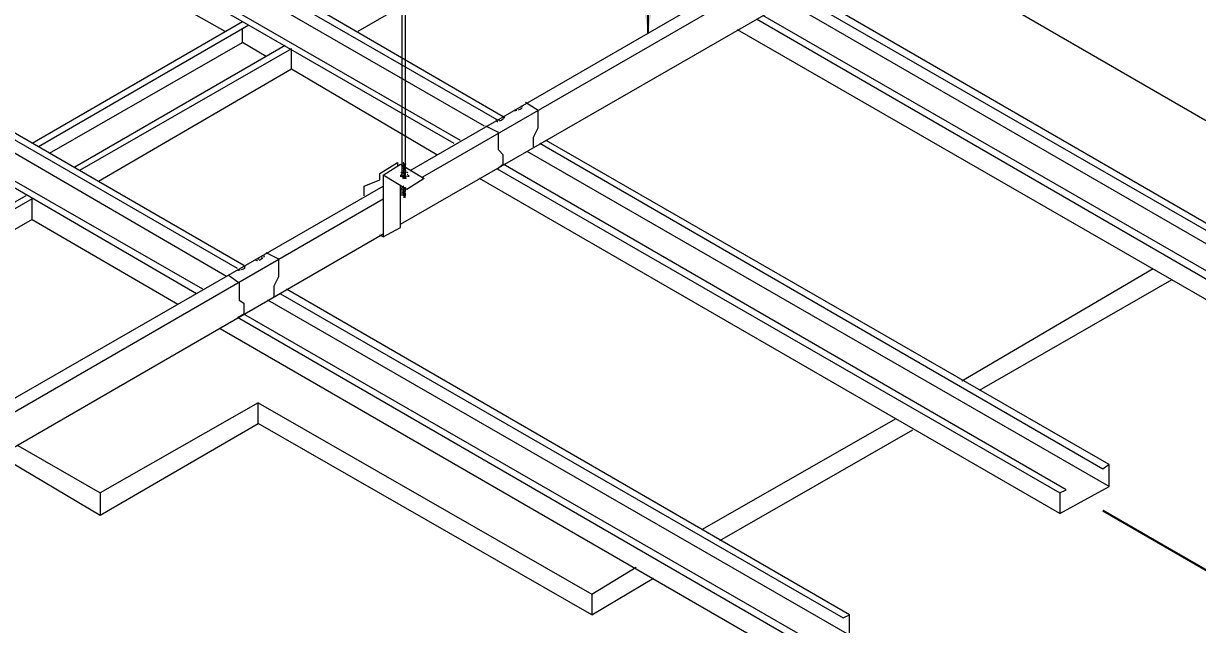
# Model space of a CAD drawing. Header units: inches. Extents: x 7263 to 7501, y 1317 to 1521.
# Drawn here: x 7482.599 to 7486.611, y 1494.42 to 1496.474 of the extents above; entities that cross this region are included whole.
import ezdxf

# ---------------------------------------------------------------- set-up
doc = ezdxf.new("R2010")
doc.units = ezdxf.units.IN
doc.header["$MEASUREMENT"] = 0
doc.layers.add('A-COLSENM', color=4, linetype='Continuous', lineweight=9)
for name, color, linetype in [('Layer6', 6, 'Continuous'), ('PDF5_.00 CONTINUOUS', 7, 'Continuous'), ('PDF5_.1 CONTINUOUS', 7, 'Continuous'), ('PDF5_.13 CONTINUOUS', 7, 'Continuous')]:
    doc.layers.add(name, color=color, linetype=linetype)
doc.styles.get("Standard").update_dxf_attribs({"font": ''})
doc.styles.get('Standard').set_extended_font_data('Tw Cen MT Condensed')
doc.dimstyles.get("Standard").update_dxf_attribs({"dimtxt": 0.2, "dimasz": 0.18, "dimexe": 0.18, "dimexo": 0.0625, "dimgap": 0.09, "dimtad": 0, "dimzin": 0, "dimdsep": 46, "dimtxsty": 'Standard', "dimblk": 'ARCHTICK', "dimcen": 0.09, "dimclrd": 8, "dimclre": 8, "dimclrt": 2, "dimadec": 0, "dimazin": 0, "dimtfac": 1, "dimtofl": 0, "dimtmove": 0, "dimatfit": 3, "dimfxl": 1, "dimtolj": 1, "dimtzin": 0, "dimarcsym": 0})

# ---------------------------------------------------------------- blocks, each defined once
blk = doc.blocks.new('_ArchTick')
at = {"color": 0, "linetype": 'ByBlock', "const_width": 0.15}
blk.add_lwpolyline([(-0.5, -0.5), (0.5, 0.5)], dxfattribs=at)
blk = doc.blocks.new('*D257')
at = {"layer": 'Defpoints', "color": 0, "transparency": 16777216}
for p in [(7486.2247, 1494.8451), (7485.3384, 1494.3344), (7487.0658, 1494.3584)]:
    blk.add_point(p, dxfattribs=at)
at = {"layer": 'Layer6', "color": 8, "lineweight": -2, "transparency": 16777216}
for p, q in [((7486.2871, 1494.809), (7487.2457, 1494.2543)), ((7487.0658, 1494.3584), (7486.9647, 1494.3001)), ((7485.4008, 1494.2983), (7486.3594, 1493.7436)), ((7486.1795, 1493.8477), (7486.2806, 1493.9059))]:
    blk.add_line(p, q, dxfattribs=at)
at = {"layer": 'Layer6', "color": 8, "lineweight": -2, "transparency": 16777216, "xscale": 0.18, "yscale": 0.18, "zscale": 0.18}
for p, rotation in [((7487.0658, 1494.3584), 29.95138550585657), ((7486.1795, 1493.8477), 209.9513855058566)]:
    blk.add_blockref('_ArchTick', p, dxfattribs=dict(at, rotation=rotation))
at = {"layer": 'Layer6', "color": 2, "transparency": 16777216, "insert": (7486.6227, 1494.103), "char_height": 0.2, "attachment_point": 5, "rotation": 29.9514}
blk.add_mtext('\\A1;0.60', dxfattribs=at)
blk = doc.blocks.new('*D258')
at = {"layer": 'Defpoints', "color": 0, "transparency": 16777216}
for p in [(7487.1083, 1495.3558), (7487.9513, 1494.8701), (7486.2247, 1494.8451)]:
    blk.add_point(p, dxfattribs=at)
at = {"layer": 'Layer6', "color": 8, "lineweight": -2, "transparency": 16777216}
for p, q in [((7487.1708, 1495.3198), (7488.1314, 1494.7664)), ((7487.9513, 1494.8701), (7487.8513, 1494.8123)), ((7486.2872, 1494.8091), (7487.2478, 1494.2557)), ((7487.0677, 1494.3594), (7487.1677, 1494.4172))]:
    blk.add_line(p, q, dxfattribs=at)
at = {"layer": 'Layer6', "color": 8, "lineweight": -2, "transparency": 16777216, "xscale": 0.18, "yscale": 0.18, "zscale": 0.18}
for p, rotation in [((7487.9513, 1494.8701), 30.02712423321998), ((7487.0677, 1494.3594), 210.02712423322)]:
    blk.add_blockref('_ArchTick', p, dxfattribs=dict(at, rotation=rotation))
at = {"layer": 'Layer6', "color": 2, "transparency": 16777216, "insert": (7487.5095, 1494.6148), "char_height": 0.2, "attachment_point": 5, "rotation": 30.0271}
blk.add_mtext('\\A1;0.60', dxfattribs=at)

msp = doc.modelspace()

# ---------------------------------------------------------------- linework, layer by layer
at = {"layer": 'A-COLSENM', "color": 4, "ltscale": 0.05}
msp.add_line((7482.6282, 1495.8043), (7483.1266, 1495.515), dxfattribs=at)
at = {"layer": 'PDF5_.00 CONTINUOUS', "lineweight": 0}
for points in [[(7483.8889, 1495.959, 0.106369), (7483.8927, 1495.9557), (7483.8927, 1497.1554)], [(7483.8978, 1497.1502, 0.040216), (7483.9009, 1497.15, 0.040216), (7483.9036, 1497.15), (7483.9036, 1495.9557, -0.058872), (7483.9009, 1495.9557, -0.058872), (7483.8977, 1495.956, -0.072257), (7483.8968, 1495.9567, 0.072257), (7483.899, 1495.9559, 0.058872), (7483.9009, 1495.9557, 0.058872), (7483.904, 1495.956, -0.072257), (7483.9027, 1495.9559, 0.072257), (7483.9049, 1495.9567)], [(7484.29, 1496.1789, 0.052663), (7484.2967, 1496.1819, 0.052582), (7484.3027, 1496.1863)], [(7484.2251, 1496.1411, 0.052663), (7484.2319, 1496.1441, 0.052582), (7484.2378, 1496.1484, 0.066442), (7484.241, 1496.1535)], [(7484.2743, 1496.1782, 0.105045), (7484.2798, 1496.1773, 0.066348), (7484.285, 1496.1782)], [(7483.9027, 1495.9937, 0.072257), (7483.9049, 1495.9946, -0.072257), (7483.904, 1495.9939, -0.058872), (7483.9009, 1495.9935, -0.058872), (7483.8968, 1495.9946, 0.072257), (7483.899, 1495.9937, -0.072257), (7483.8968, 1495.9946, 0.058872), (7483.9009, 1495.9935, 0.058872), (7483.904, 1495.9939, -0.058872), (7483.9009, 1495.9935, -0.058872), (7483.8977, 1495.9939)], [(7483.9049, 1495.9892, -0.072257), (7483.9027, 1495.9883, 0.072257), (7483.9049, 1495.9892, -0.072257), (7483.904, 1495.9885, -0.058872), (7483.9009, 1495.9881, -0.058872), (7483.8968, 1495.9892, 0.072257), (7483.899, 1495.9883, -0.072257), (7483.8968, 1495.9892, 0.058872), (7483.9009, 1495.9881, 0.058872), (7483.9049, 1495.9892)], [(7483.9027, 1495.9829, 0.072257), (7483.9049, 1495.9838, -0.072257), (7483.904, 1495.9831, -0.058872), (7483.9009, 1495.9827, -0.058872), (7483.8968, 1495.9838, 0.072257), (7483.899, 1495.9829, 0.058872), (7483.9009, 1495.9827, 0.058872), (7483.9027, 1495.9829)], [(7483.9065, 1495.9509, -0.058633), (7483.9009, 1495.9503, -0.058633), (7483.8941, 1495.9521, 0.072436), (7483.8977, 1495.9506, 0.058872), (7483.9009, 1495.9503, 0.058872), (7483.904, 1495.9506, 0.072436), (7483.9065, 1495.9509)], [(7483.904, 1495.9452, 0.072436), (7483.9065, 1495.9455, -0.058633), (7483.9009, 1495.9449, -0.058633), (7483.8941, 1495.9467, 0.072436), (7483.8977, 1495.9452)], [(7483.8977, 1495.9777, 0.058872), (7483.9009, 1495.9773, -0.058872), (7483.8968, 1495.9784, 0.072257), (7483.899, 1495.9775, -0.072257), (7483.8977, 1495.9777)], [(7483.9027, 1495.9721, 0.072257), (7483.9049, 1495.973, -0.072257), (7483.904, 1495.9722, -0.058872), (7483.9009, 1495.9719, -0.058872), (7483.8968, 1495.973, 0.072257), (7483.899, 1495.9721, 0.058872), (7483.9009, 1495.9719, 0.058872), (7483.904, 1495.9722, -0.058872), (7483.9009, 1495.9719, -0.058872), (7483.8977, 1495.9722, -0.072257), (7483.8968, 1495.973)], [(7483.904, 1495.9614, -0.058872), (7483.9009, 1495.9611, -0.058872), (7483.8968, 1495.9622, 0.072257), (7483.899, 1495.9613, -0.072257), (7483.8977, 1495.9614, 0.058872), (7483.9009, 1495.9611, 0.058872), (7483.904, 1495.9614, -0.072257), (7483.9027, 1495.9613, 0.072257), (7483.904, 1495.9614)], [(7483.9076, 1495.9647, 0.053614), (7483.9049, 1495.9676, -0.072257), (7483.9027, 1495.9667, 0.072257), (7483.9049, 1495.9676, -0.058872), (7483.9009, 1495.9665, 0.058872), (7483.904, 1495.9668, -0.072257), (7483.9027, 1495.9667)], [(7483.9049, 1495.9135, -0.072257), (7483.904, 1495.9128, -0.058872), (7483.9009, 1495.9124, -0.058872), (7483.8968, 1495.9135, 0.072257), (7483.899, 1495.9127, -0.072257), (7483.8968, 1495.9135)], [(7483.9049, 1495.9081, -0.072257), (7483.9027, 1495.9072, 0.072257), (7483.9049, 1495.9081, -0.072257), (7483.904, 1495.9074, -0.058872), (7483.9009, 1495.907, -0.058872), (7483.8968, 1495.9081, 0.072257), (7483.899, 1495.9072, -0.072257), (7483.8968, 1495.9081, 0.058872), (7483.9009, 1495.907, 0.058872), (7483.9049, 1495.9081)], [(7483.899, 1495.8856, -0.072257), (7483.8977, 1495.8858, 0.058872), (7483.9009, 1495.8854, 0.058872), (7483.9036, 1495.8854), (7483.9036, 1495.9124, -0.058872), (7483.9009, 1495.9124, -0.058872), (7483.8977, 1495.9128, 0.058872), (7483.9009, 1495.9124)], [(7483.9049, 1495.9027, -0.072257), (7483.9027, 1495.9018, 0.072257), (7483.9049, 1495.9027, -0.058872), (7483.9009, 1495.9016, 0.058872), (7483.9049, 1495.9027)], [(7483.904, 1495.8966, -0.058872), (7483.9009, 1495.8962, -0.058872), (7483.8968, 1495.8973, 0.072257), (7483.899, 1495.8964, -0.072257), (7483.8977, 1495.8966, 0.058872), (7483.9009, 1495.8962, 0.058872), (7483.904, 1495.8966, -0.072257), (7483.9027, 1495.8964, 0.072257), (7483.904, 1495.8966)], [(7483.9027, 1495.891, 0.072257), (7483.9049, 1495.8919, -0.072257), (7483.904, 1495.8912, -0.058872), (7483.9009, 1495.8908, -0.058872), (7483.8968, 1495.8919, 0.072257), (7483.899, 1495.891, -0.072257), (7483.8968, 1495.8919, 0.058872), (7483.9009, 1495.8908, 0.058872), (7483.904, 1495.8912, -0.058872), (7483.9009, 1495.8908, -0.058872), (7483.8977, 1495.8912)], [(7483.9049, 1495.8865, -0.072257), (7483.9027, 1495.8856, 0.072257), (7483.9049, 1495.8865, -0.072257), (7483.904, 1495.8858, -0.058872), (7483.9009, 1495.8854, -0.058872), (7483.8968, 1495.8865, 0.072257), (7483.899, 1495.8856, -0.072257), (7483.8968, 1495.8865)], [(7483.8977, 1495.8804, 0.058872), (7483.9009, 1495.88, 0.058872), (7483.904, 1495.8804)], [(7483.4037, 1495.6655, 0.052544), (7483.4104, 1495.6685, 0.052581), (7483.4164, 1495.6729)], [(7483.3285, 1495.6323, 0.105045), (7483.3341, 1495.6314, 0.066539), (7483.3392, 1495.6323)], [(7483.3442, 1495.6331, 0.052544), (7483.351, 1495.6361, 0.052581), (7483.3569, 1495.6405)]]:
    msp.add_lwpolyline(points, format="xyb", dxfattribs=at)
for points in [[(7484.2981, 1496.1934), (7484.2981, 1496.1934)], [(7484.2981, 1496.1934), (7484.2981, 1496.1934)], [(7484.3413, 1496.0529), (7484.3413, 1496.0854), (7484.3575, 1496.1178), (7484.3575, 1496.1772), (7484.3143, 1496.2043)], [(7484.2116, 1496.1448), (7484.2116, 1496.1448)], [(7484.2116, 1496.1448), (7484.2116, 1496.1448)], [(7484.2386, 1496.1556), (7484.2386, 1496.1556)], [(7484.2386, 1496.1556), (7484.2386, 1496.1556)], [(7484.2764, 1496.1772), (7484.2764, 1496.1772)], [(7484.2764, 1496.1772), (7484.2764, 1496.1772)], [(7484.217, 1495.9773), (7484.2386, 1495.9935), (7484.2386, 1496.0259), (7484.2224, 1496.0421), (7484.2224, 1496.1016), (7484.1792, 1496.1232)], [(7483.763, 1495.8854), (7483.763, 1495.9178), (7483.8171, 1495.9395), (7483.8171, 1495.9611), (7483.8765, 1495.9989), (7483.8765, 1495.9881)], [(7483.8927, 1495.9989), (7483.8927, 1495.9989)], [(7483.8927, 1495.9989), (7483.8927, 1495.9989)], [(7483.8927, 1495.9935), (7483.8927, 1495.9935)], [(7483.8927, 1495.9935), (7483.8927, 1495.9935)], [(7483.8927, 1495.9935), (7483.8927, 1495.9935)], [(7483.8927, 1495.9935), (7483.8927, 1495.9935)], [(7483.8927, 1495.9881), (7483.8927, 1495.9881)], [(7483.8927, 1495.9881), (7483.8927, 1495.9881)], [(7483.8927, 1495.9881), (7483.8927, 1495.9881)], [(7483.8927, 1495.9881), (7483.8927, 1495.9881)], [(7483.8927, 1495.9827), (7483.8927, 1495.9827)], [(7483.8927, 1495.9827), (7483.8927, 1495.9827)], [(7483.8927, 1495.9827), (7483.8927, 1495.9827)], [(7483.8927, 1495.9827), (7483.8927, 1495.9827)], [(7483.8982, 1495.9989), (7483.8982, 1495.9989)], [(7483.8982, 1495.9989), (7483.8982, 1495.9989)], [(7483.8982, 1495.9989), (7483.8982, 1495.9989)], [(7483.8982, 1495.9935), (7483.8982, 1495.9935)], [(7483.8982, 1495.9935), (7483.8982, 1495.9935)], [(7483.8982, 1495.9935), (7483.8982, 1495.9935)], [(7483.8982, 1495.9935), (7483.8982, 1495.9935)], [(7483.8982, 1495.9935), (7483.8982, 1495.9935)], [(7483.8982, 1495.9935), (7483.8982, 1495.9935)], [(7483.8982, 1495.9881), (7483.8982, 1495.9881)], [(7483.8982, 1495.9881), (7483.8982, 1495.9881)], [(7483.8982, 1495.9881), (7483.8982, 1495.9881)], [(7483.8982, 1495.9881), (7483.8982, 1495.9881)], [(7483.8982, 1495.9827), (7483.8982, 1495.9827)], [(7483.8982, 1495.9827), (7483.8982, 1495.9827)], [(7483.8982, 1495.9827), (7483.8982, 1495.9827)], [(7483.8982, 1495.9827), (7483.8982, 1495.9827)], [(7483.9036, 1495.9989), (7483.9036, 1495.9989)], [(7483.9036, 1495.9989), (7483.9036, 1495.9989)], [(7483.9036, 1495.9989), (7483.9036, 1495.9989)], [(7483.9036, 1495.9989), (7483.9036, 1495.9989)], [(7483.9036, 1495.9935), (7483.9036, 1495.9935)], [(7483.9036, 1495.9935), (7483.9036, 1495.9935)], [(7483.9036, 1495.9935), (7483.9036, 1495.9935)], [(7483.9036, 1495.9935), (7483.9036, 1495.9935)], [(7483.9036, 1495.9881), (7483.9036, 1495.9881)], [(7483.9036, 1495.9881), (7483.9036, 1495.9881)], [(7483.9036, 1495.9881), (7483.9036, 1495.9881)], [(7483.9036, 1495.9881), (7483.9036, 1495.9881)], [(7483.9036, 1495.9827), (7483.9036, 1495.9827)], [(7483.9036, 1495.9827), (7483.9036, 1495.9827)], [(7483.9036, 1495.9827), (7483.9036, 1495.9827)], [(7483.9036, 1495.9827), (7483.9036, 1495.9827)], [(7483.8279, 1495.9557), (7483.8279, 1495.7449), (7483.8873, 1495.7773), (7483.8873, 1495.9178)], [(7483.8873, 1495.9557), (7483.8873, 1495.9503)], [(7483.8927, 1495.9773), (7483.8927, 1495.9773)], [(7483.8927, 1495.9773), (7483.8927, 1495.9773)], [(7483.8927, 1495.9719), (7483.8927, 1495.9719)], [(7483.8927, 1495.9719), (7483.8927, 1495.9719)], [(7483.8927, 1495.9719), (7483.8927, 1495.9719)], [(7483.8927, 1495.9719), (7483.8927, 1495.9719)], [(7483.8927, 1495.9665), (7483.8927, 1495.9665)], [(7483.8927, 1495.9665), (7483.8927, 1495.9665)], [(7483.8927, 1495.9611), (7483.8927, 1495.9611)], [(7483.8927, 1495.9611), (7483.8927, 1495.9611)], [(7483.8927, 1495.9611), (7483.8927, 1495.9611)], [(7483.8927, 1495.9611), (7483.8927, 1495.9611)], [(7483.8927, 1495.9611), (7483.8927, 1495.9611)], [(7483.8927, 1495.9611), (7483.8927, 1495.9611)], [(7483.8927, 1495.9557), (7483.8927, 1495.9557)], [(7483.8927, 1495.9557), (7483.8927, 1495.9557)], [(7483.8927, 1495.9557), (7483.8927, 1495.9557)], [(7483.8927, 1495.9557), (7483.8927, 1495.9557)], [(7483.8927, 1495.9503), (7483.8927, 1495.9503)], [(7483.8982, 1495.9773), (7483.8982, 1495.9773)], [(7483.8982, 1495.9773), (7483.8982, 1495.9773)], [(7483.8982, 1495.9719), (7483.8982, 1495.9719)], [(7483.8982, 1495.9719), (7483.8982, 1495.9719)], [(7483.8982, 1495.9719), (7483.8982, 1495.9719)], [(7483.8982, 1495.9719), (7483.8982, 1495.9719)], [(7483.8982, 1495.9719), (7483.8982, 1495.9719)], [(7483.8982, 1495.9719), (7483.8982, 1495.9719)], [(7483.8982, 1495.9665), (7483.8982, 1495.9665)], [(7483.8982, 1495.9665), (7483.8982, 1495.9665)], [(7483.8982, 1495.9665), (7483.8982, 1495.9665)], [(7483.8982, 1495.9611), (7483.8982, 1495.9611)], [(7483.8982, 1495.9611), (7483.8982, 1495.9611)], [(7483.8982, 1495.9611), (7483.8982, 1495.9611)], [(7483.8982, 1495.9611), (7483.8982, 1495.9611)], [(7483.8982, 1495.9557), (7483.8982, 1495.9557)], [(7483.8982, 1495.9557), (7483.8982, 1495.9557)], [(7483.9036, 1495.9773), (7483.9036, 1495.9773)], [(7483.9036, 1495.9773), (7483.9036, 1495.9773)], [(7483.9036, 1495.9773), (7483.9036, 1495.9773)], [(7483.9036, 1495.9773), (7483.9036, 1495.9773)], [(7483.9036, 1495.9773), (7483.9036, 1495.9773)], [(7483.9036, 1495.9773), (7483.9036, 1495.9773)], [(7483.9036, 1495.9719), (7483.9036, 1495.9719)], [(7483.9036, 1495.9719), (7483.9036, 1495.9719)], [(7483.9036, 1495.9719), (7483.9036, 1495.9719)], [(7483.9036, 1495.9719), (7483.9036, 1495.9719)], [(7483.9036, 1495.9665), (7483.9036, 1495.9665)], [(7483.9036, 1495.9665), (7483.9036, 1495.9665)], [(7483.9036, 1495.9665), (7483.9036, 1495.9665)], [(7483.9036, 1495.9665), (7483.9036, 1495.9665)], [(7483.9036, 1495.9611), (7483.9036, 1495.9611)], [(7483.9036, 1495.9611), (7483.9036, 1495.9611)], [(7483.9036, 1495.9611), (7483.9036, 1495.9611)], [(7483.9036, 1495.9611), (7483.9036, 1495.9611)], [(7483.9036, 1495.9611), (7483.9036, 1495.9611)], [(7483.9036, 1495.9611), (7483.9036, 1495.9611)], [(7483.9036, 1495.9557), (7483.9036, 1495.9557)], [(7483.9036, 1495.9557), (7483.9036, 1495.9557)], [(7483.909, 1495.9557), (7483.909, 1495.9557)], [(7483.909, 1495.9557), (7483.909, 1495.9557)], [(7483.909, 1495.9503), (7483.909, 1495.9503)], [(7483.9144, 1495.9557), (7483.9144, 1495.9503)], [(7483.8873, 1495.907), (7483.8927, 1495.9124)], [(7483.8927, 1495.9178), (7483.8927, 1495.9178)], [(7483.8927, 1495.9178), (7483.8927, 1495.9178)], [(7483.8927, 1495.9178), (7483.8927, 1495.9178)], [(7483.8927, 1495.9178), (7483.8927, 1495.9178)], [(7483.8927, 1495.8854), (7483.8927, 1495.9178)], [(7483.8927, 1495.9124), (7483.8927, 1495.9124)], [(7483.8927, 1495.9124), (7483.8927, 1495.9124)], [(7483.8927, 1495.9124), (7483.8927, 1495.9124)], [(7483.8927, 1495.9124), (7483.8927, 1495.9124)], [(7483.8927, 1495.907), (7483.8927, 1495.907)], [(7483.8927, 1495.907), (7483.8927, 1495.907)], [(7483.8927, 1495.907), (7483.8927, 1495.907)], [(7483.8927, 1495.907), (7483.8927, 1495.907)], [(7483.8927, 1495.9016), (7483.8927, 1495.9016)], [(7483.8927, 1495.9016), (7483.8927, 1495.9016)], [(7483.8927, 1495.9016), (7483.8927, 1495.9016)], [(7483.8927, 1495.9016), (7483.8927, 1495.9016)], [(7483.8927, 1495.9016), (7483.8927, 1495.9016)], [(7483.8927, 1495.9016), (7483.8927, 1495.9016)], [(7483.8982, 1495.9178), (7483.8982, 1495.9178)], [(7483.8982, 1495.9178), (7483.8982, 1495.9178)], [(7483.8982, 1495.9124), (7483.8982, 1495.9124)], [(7483.8982, 1495.9124), (7483.8982, 1495.9124)], [(7483.8982, 1495.9124), (7483.8982, 1495.9124)], [(7483.8982, 1495.9124), (7483.8982, 1495.9124)], [(7483.8982, 1495.9124), (7483.8982, 1495.9124)], [(7483.8982, 1495.9124), (7483.8982, 1495.9124)], [(7483.8982, 1495.907), (7483.8982, 1495.907)], [(7483.8982, 1495.907), (7483.8982, 1495.907)], [(7483.8982, 1495.907), (7483.8982, 1495.907)], [(7483.8982, 1495.907), (7483.8982, 1495.907)], [(7483.8982, 1495.9016), (7483.8982, 1495.9016)], [(7483.8982, 1495.9016), (7483.8982, 1495.9016)], [(7483.8982, 1495.9016), (7483.8982, 1495.9016)], [(7483.8982, 1495.9016), (7483.8982, 1495.9016)], [(7483.9036, 1495.9124), (7483.9036, 1495.9124)], [(7483.9036, 1495.9124), (7483.9036, 1495.9124)], [(7483.9036, 1495.907), (7483.9036, 1495.907)], [(7483.9036, 1495.907), (7483.9036, 1495.907)], [(7483.9036, 1495.907), (7483.9036, 1495.907)], [(7483.9036, 1495.907), (7483.9036, 1495.907)], [(7483.9036, 1495.9016), (7483.9036, 1495.9016)], [(7483.9036, 1495.9016), (7483.9036, 1495.9016)], [(7483.9036, 1495.9016), (7483.9036, 1495.9016)], [(7483.9036, 1495.9016), (7483.9036, 1495.9016)], [(7483.9036, 1495.9016), (7483.9036, 1495.9016)], [(7483.9036, 1495.9016), (7483.9036, 1495.9016)], [(7483.8927, 1495.8962), (7483.8927, 1495.8962)], [(7483.8927, 1495.8962), (7483.8927, 1495.8962)], [(7483.8927, 1495.8962), (7483.8927, 1495.8962)], [(7483.8927, 1495.8962), (7483.8927, 1495.8962)], [(7483.8927, 1495.8908), (7483.8927, 1495.8908)], [(7483.8927, 1495.8908), (7483.8927, 1495.8908)], [(7483.8927, 1495.8908), (7483.8927, 1495.8908)], [(7483.8927, 1495.8908), (7483.8927, 1495.8908)], [(7483.8927, 1495.8854), (7483.8927, 1495.8854)], [(7483.8927, 1495.8854), (7483.8927, 1495.8854)], [(7483.8927, 1495.8854), (7483.8927, 1495.8854)], [(7483.8927, 1495.8854), (7483.8927, 1495.8854)], [(7483.8982, 1495.8962), (7483.8982, 1495.8962)], [(7483.8982, 1495.8962), (7483.8982, 1495.8962)], [(7483.8982, 1495.8962), (7483.8982, 1495.8962)], [(7483.8982, 1495.8962), (7483.8982, 1495.8962)], [(7483.8982, 1495.8908), (7483.8982, 1495.8908)], [(7483.8982, 1495.8908), (7483.8982, 1495.8908)], [(7483.8982, 1495.8908), (7483.8982, 1495.8908)], [(7483.8982, 1495.8908), (7483.8982, 1495.8908)], [(7483.8982, 1495.8908), (7483.8982, 1495.8908)], [(7483.8982, 1495.8908), (7483.8982, 1495.8908)], [(7483.8982, 1495.8854), (7483.8982, 1495.8854)], [(7483.8982, 1495.8854), (7483.8982, 1495.8854)], [(7483.9036, 1495.8962), (7483.9036, 1495.8962)], [(7483.9036, 1495.8962), (7483.9036, 1495.8962)], [(7483.9036, 1495.8962), (7483.9036, 1495.8962)], [(7483.9036, 1495.8962), (7483.9036, 1495.8962)], [(7483.9036, 1495.8908), (7483.9036, 1495.8908)], [(7483.9036, 1495.8908), (7483.9036, 1495.8908)], [(7483.9036, 1495.8908), (7483.9036, 1495.8908)], [(7483.9036, 1495.8908), (7483.9036, 1495.8908)], [(7483.9036, 1495.8854), (7483.9036, 1495.8854)], [(7483.9036, 1495.8854), (7483.9036, 1495.8854)], [(7483.9036, 1495.8854), (7483.9036, 1495.8854)], [(7483.9036, 1495.8854), (7483.9036, 1495.8854)], [(7483.8279, 1495.7449), (7483.8171, 1495.7503)], [(7483.3902, 1495.6692), (7483.3902, 1495.6692)], [(7483.3902, 1495.6692), (7483.3902, 1495.6692)], [(7483.4118, 1495.68), (7483.4118, 1495.68)], [(7483.4118, 1495.68), (7483.4118, 1495.68)], [(7483.455, 1495.5395), (7483.455, 1495.5774), (7483.4712, 1495.6098), (7483.4712, 1495.6692), (7483.428, 1495.6909)], [(7483.3307, 1495.6314), (7483.3307, 1495.6314)], [(7483.3307, 1495.6314), (7483.3307, 1495.6314)], [(7483.3523, 1495.6476), (7483.3523, 1495.6476)], [(7483.3523, 1495.6476), (7483.3523, 1495.6476)], [(7483.2983, 1495.6152), (7483.3361, 1495.5882), (7483.3361, 1495.5287), (7483.3523, 1495.5179), (7483.3523, 1495.4801), (7483.3307, 1495.4693)]]:
    msp.add_lwpolyline(points, dxfattribs=at)
msp.add_lwpolyline([(7483.909, 1495.907), (7483.8279, 1495.9557), (7483.8873, 1495.9935), (7483.9684, 1495.9449)], close=True, dxfattribs=at)
at = {"layer": 'PDF5_.00 CONTINUOUS', "lineweight": 13}
for points in [[(7483.8927, 1495.9989), (7483.8927, 1495.9989)], [(7483.8927, 1495.9989), (7483.8927, 1495.9989)], [(7483.8982, 1495.9989), (7483.8982, 1495.9989)], [(7483.8927, 1495.9773), (7483.8927, 1495.9773)], [(7483.8927, 1495.9773), (7483.8927, 1495.9773)], [(7483.8927, 1495.9773), (7483.8927, 1495.9773)], [(7483.8927, 1495.9773), (7483.8927, 1495.9773)], [(7483.8927, 1495.9665), (7483.8927, 1495.9665)], [(7483.8927, 1495.9665), (7483.8927, 1495.9665)], [(7483.8982, 1495.9773), (7483.8982, 1495.9773)], [(7483.8982, 1495.9773), (7483.8982, 1495.9773)], [(7483.8982, 1495.9665), (7483.8982, 1495.9665)]]:
    msp.add_lwpolyline(points, dxfattribs=at)
at = {"layer": 'PDF5_.00 CONTINUOUS', "lineweight": 0}
for points in [[(7483.8968, 1495.9676, 0.072257), (7483.899, 1495.9667, -0.072257)], [(7483.8968, 1495.9027, 0.072257), (7483.899, 1495.9018, -0.072257)]]:
    msp.add_lwpolyline(points, format="xyb", close=True, dxfattribs=at)
for centre, radius, start, end in [((7484.2845, 1496.2016), 0.0189, 312.0349, 327.24), ((7484.29, 1496.1962), 0.0135, 327.2318, 351.1891), ((7484.2197, 1496.1529), 0.0135, 248.7795, 272.7661), ((7484.2197, 1496.1638), 0.019, 272.7588, 287.9423), ((7484.2305, 1496.1583), 0.0135, 327.2318, 351.1891), ((7483.9009, 1496.007), 0.00812, 240.0114, 256.5428), ((7483.9009, 1495.9962), 0.00812, 240.0114, 256.5428), ((7483.9009, 1495.9908), 0.00812, 240.0114, 256.5428), ((7483.9008, 1496.007), 0.00812, 283.4572, 299.9886), ((7483.8955, 1495.9584), 0.00813, 120.0408, 144.3274), ((7483.8955, 1495.9584), 0.00813, 215.6726, 239.9592), ((7483.9008, 1495.953), 0.0135, 109.6189, 120.0171), ((7483.9009, 1495.9746), 0.00812, 240.0114, 256.5428), ((7483.9009, 1495.98), 0.0135, 256.5339, 270.0107), ((7483.9009, 1495.98), 0.0135, 256.5339, 270.0107), ((7483.9009, 1495.9908), 0.0135, 269.9893, 283.4661), ((7483.9009, 1495.9908), 0.0135, 269.9893, 283.4661), ((7483.9008, 1495.9854), 0.00812, 283.4572, 299.9886), ((7483.9008, 1495.9854), 0.00812, 283.4572, 299.9886), ((7483.9062, 1495.9584), 0.00813, 35.6726, 59.9592), ((7483.9062, 1495.9638), 0.00813, 300.0408, 324.3274), ((7483.9062, 1495.9584), 0.00813, 300.0408, 324.3274), ((7483.9009, 1495.926), 0.00812, 240.0114, 256.5428), ((7483.9009, 1495.9151), 0.00812, 240.0114, 256.5428), ((7483.9009, 1495.9151), 0.0135, 256.5339, 270.0107), ((7483.9009, 1495.9151), 0.0135, 256.5339, 270.0107), ((7483.9009, 1495.9251), 0.0127, 270.0037, 272.0235), ((7483.9008, 1495.9208), 0.00843, 283.5531, 290.2515), ((7483.3983, 1495.6773), 0.0135, 248.7795, 272.7661), ((7483.3983, 1495.6881), 0.0189, 272.737, 287.9641), ((7483.3983, 1495.6882), 0.0189, 312.0294, 327.236), ((7483.4091, 1495.6828), 0.0135, 327.2316, 351.194), ((7483.3388, 1495.6557), 0.0189, 312.0294, 327.236), ((7483.3442, 1495.6503), 0.0135, 327.2316, 351.194)]:
    msp.add_arc(centre, radius, start, end, dxfattribs=at)
at = {"layer": 'PDF5_.1 CONTINUOUS', "lineweight": 9}
for points in [[(7486.6867, 1495.7665), (7486.9894, 1495.9395), (7485.5789, 1496.7555)], [(7485.8058, 1495.2531), (7486.4597, 1495.6368)], [(7485.8653, 1495.2207), (7486.5246, 1495.599)], [(7483.401, 1495.1775), (7484.5413, 1494.5235), (7484.5413, 1494.4533), (7483.401, 1495.1072)], [(7484.9195, 1494.7451), (7485.5789, 1495.1234)], [(7484.979, 1494.7073), (7485.6383, 1495.0856)], [(7482.5795, 1495.0315), (7482.8605, 1494.8694)], [(7482.5147, 1494.9991), (7482.8605, 1494.7938)], [(7484.5413, 1494.5235), (7484.6926, 1494.6154)], [(7484.5413, 1494.4533), (7484.752, 1494.5776)]]:
    msp.add_lwpolyline(points, dxfattribs=at)
at = {"layer": 'PDF5_.1 CONTINUOUS', "color": 4, "lineweight": 9}
for points in [[(7482.6065, 1495.8854), (7481.6392, 1495.3288)], [(7482.6282, 1495.8043), (7481.6608, 1495.2477)]]:
    msp.add_lwpolyline(points, dxfattribs=at)
at = {"layer": 'PDF5_.1 CONTINUOUS', "lineweight": 9}
msp.add_lwpolyline([(7483.401, 1495.1072), (7483.401, 1495.1775), (7482.8605, 1494.8694), (7482.8605, 1494.7938)], close=True, dxfattribs=at)
at = {"layer": 'PDF5_.13 CONTINUOUS', "color": 4, "lineweight": 13}
for points in [[(7483.9198, 1495.9719), (7485.5464, 1496.9122)], [(7483.963, 1495.9503), (7485.5464, 1496.8636)], [(7484.2386, 1496.1556), (7483.0767, 1496.8311)], [(7484.8979, 1496.5393), (7484.3953, 1496.8257), (7483.7414, 1496.4474)], [(7484.1738, 1496.1232), (7483.0119, 1496.7933)], [(7484.217, 1496.1448), (7483.0551, 1496.8149)], [(7484.0927, 1496.0746), (7482.9308, 1496.7447)], [(7483.8873, 1495.7881), (7485.5464, 1496.7447)], [(7484.0711, 1496.0637), (7482.9092, 1496.7339)], [(7483.2875, 1496.4474), (7482.8497, 1496.696)], [(7485.2654, 1496.588), (7487.1893, 1495.4747), (7487.1893, 1495.4044), (7485.206, 1496.5501)], [(7487.1893, 1495.4747), (7487.1677, 1495.4639), (7485.2438, 1496.5717)], [(7485.1033, 1496.4907), (7487.0272, 1495.3774), (7487.0488, 1495.3936), (7485.1249, 1496.5015)], [(7483.3469, 1496.4799), (7482.6282, 1496.0637)], [(7483.3685, 1496.4691), (7482.6498, 1496.0529)], [(7482.6876, 1496.0313), (7483.3469, 1496.4096), (7483.3469, 1496.4583)], [(7487.0272, 1495.3072), (7485.0384, 1496.4529)], [(7483.4928, 1496.3988), (7482.7741, 1495.9827)], [(7484.0116, 1496.0259), (7483.5145, 1496.3177), (7483.5145, 1496.388), (7482.7903, 1495.9719)], [(7483.3307, 1495.6368), (7482.1688, 1496.3069)], [(7483.3523, 1495.6476), (7482.1904, 1496.3177)], [(7483.5145, 1496.3177), (7482.8551, 1495.934)], [(7483.2929, 1495.6098), (7482.131, 1496.2853)], [(7483.1902, 1495.5503), (7482.0283, 1496.2259)], [(7483.2118, 1495.5666), (7482.0445, 1496.2367)], [(7486.3084, 1494.891), (7486.3084, 1494.9667), (7486.2868, 1494.9505), (7484.3629, 1496.0637)], [(7486.3084, 1494.9667), (7484.3845, 1496.0746)], [(7486.1409, 1494.8694), (7486.1409, 1494.7992), (7486.3084, 1494.891), (7484.3197, 1496.0367)], [(7484.217, 1495.9773), (7486.1409, 1494.8694), (7486.1625, 1494.8802), (7484.2386, 1495.9935)], [(7486.1409, 1494.7992), (7484.1576, 1495.9449)], [(7482.2661, 1494.9018), (7482.2283, 1494.8802), (7482.2661, 1494.8532), (7482.2661, 1494.9721), (7482.2283, 1494.9991), (7483.8279, 1495.9178)], [(7482.6282, 1495.8043), (7482.6282, 1495.8043), (7482.6282, 1495.8746), (7481.6608, 1495.318)], [(7482.2661, 1494.9721), (7483.8279, 1495.8746)], [(7482.2661, 1494.8532), (7483.8279, 1495.7557)], [(7483.4766, 1495.5503), (7485.4005, 1494.4425), (7485.4221, 1494.4533), (7483.4982, 1495.5666)], [(7483.2713, 1495.4315), (7485.2546, 1494.2858), (7485.4221, 1494.383), (7483.4334, 1495.5287)], [(7485.2546, 1494.356), (7483.3307, 1495.4693)], [(7485.2546, 1494.2858), (7485.2546, 1494.356), (7485.2762, 1494.3722), (7483.3523, 1495.4801)], [(7485.4221, 1494.383), (7485.4221, 1494.4533)]]:
    msp.add_lwpolyline(points, dxfattribs=at)
at = {"layer": 'PDF5_.13 CONTINUOUS', "lineweight": 13}
msp.add_lwpolyline([(7483.428, 1496.361), (7483.3469, 1496.4096)], dxfattribs=at)

# ---------------------------------------------------------------- dimensions: what is measured, and where the dimension line sits
at = {"layer": 'Layer6'}
for p1, p2, distance, picture, middle in [((7486.2247, 1494.8451), (7487.1083, 1495.3558), -0.8423, '*D258', (7487.5095, 1494.6148)), ((7485.3384, 1494.3344), (7486.2247, 1494.8451), -0.8417, '*D257', (7486.6227, 1494.103))]:
    dim = msp.add_aligned_dim(p1=p1, p2=p2, distance=distance, text='0.60', dimstyle='Standard', override={"dimpost": 'M'}, dxfattribs=at)
    dim.commit()
    dim.dimension.update_dxf_attribs({"geometry": picture, "text_midpoint": middle})

# ---------------------------------------------------------------- leaders
at = {"layer": 'Layer6', "annotation_type": 0, "has_hookline": 1, "hookline_direction": 0, "text_width": 3.581}
msp.add_leader([(7484.7331, 1496.442), (7484.7331, 1498.6238), (7485.1635, 1498.6238)], dimstyle='Standard', dxfattribs=at)

doc.saveas('drawing.dxf')
